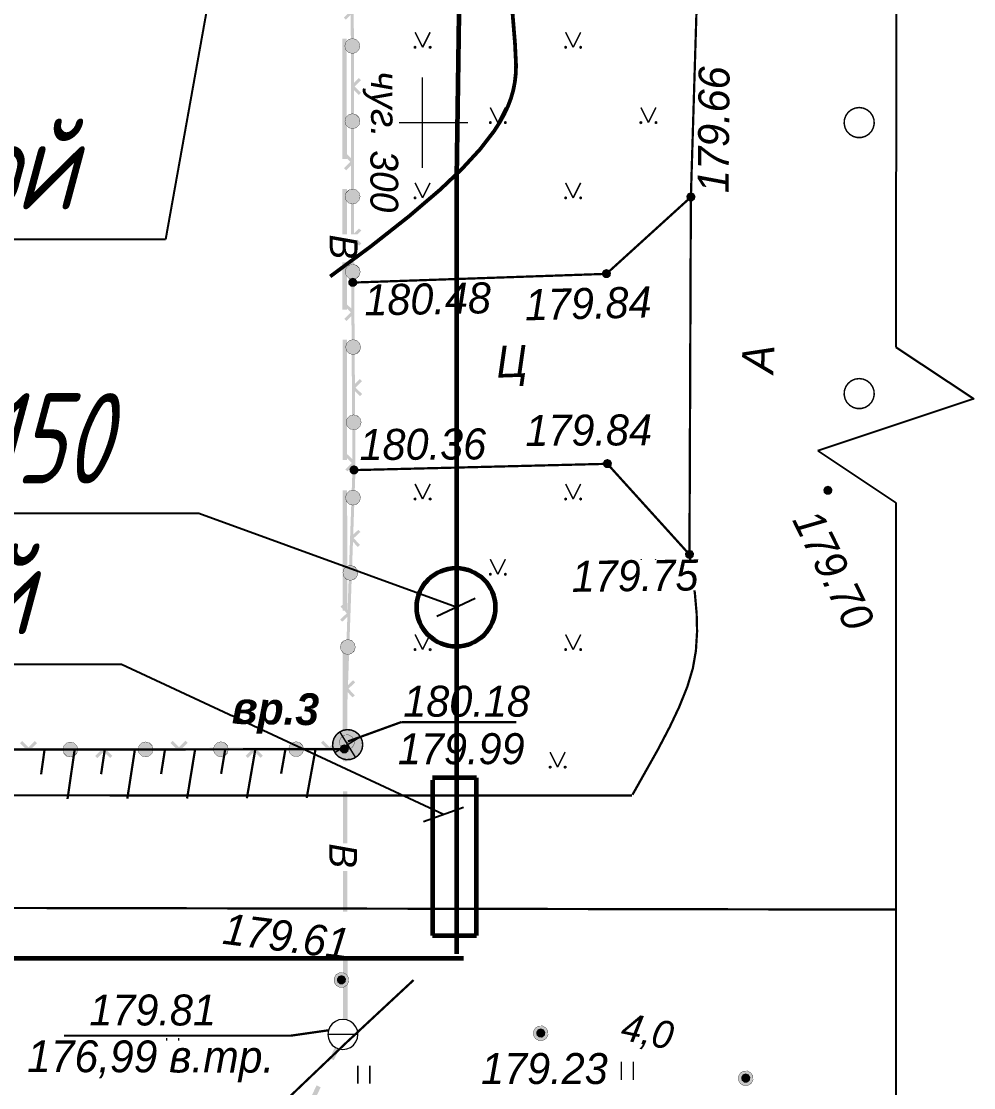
# Model space of a CAD drawing. Header units: millimetres. Extents: x 6735 to 13224, y -12144 to -9633.
# Drawn here: x 12453.8 to 12561.3, y -11418.1 to -11297.7 of the extents above; entities that cross this region are included whole.
import ezdxf
from ezdxf import colors
from ezdxf.entities.mleader import LeaderData, LeaderLine
from ezdxf.math import Vec2, Vec3

# ---------------------------------------------------------------- set-up
doc = ezdxf.new("R2010")
doc.units = ezdxf.units.MM
doc.set_wipeout_variables(frame=1)
for name, pattern in [('Cплошная', [0]), ('Cплошная_0.50', [0]), ('Штриховая 1.5-1.5_0.50', [1.5, 0.75, -0.75])]:
    doc.linetypes.add(name, pattern=pattern)
for name, color, linetype, lineweight in [('КаБель силовой (Вновь)', 1, 'Continuous', 60), ('Линия выноска', 137, 'Continuous', 25), ('Рамка тонкая', 5, 'Continuous', 25), ('Строительный', 251, 'Continuous', 13), ('Строительный @ 1', 251, 'Continuous', 13)]:
    doc.layers.add(name, color=color, linetype=linetype, lineweight=lineweight)
doc.styles.add('Simplex', font='simplex.shx', dxfattribs={"width": 0.7, "oblique": 15})
doc.styles.get("Standard").update_dxf_attribs({"font": 'arial.ttf'})
doc.linetypes.add('КАБЕЛЬ_ВЫС-', pattern='A,4.5,[131,ltypeshp.shx,S=0.6,R=270,X=-0.6,Y=0.6],1e-08,[131,ltypeshp.shx,S=0.6,R=270,X=-1.2,Y=0.6],-2,9,-2,[131,ltypeshp.shx,S=0.6,R=90,X=0.6,Y=-0.6],1e-08,[131,ltypeshp.shx,S=0.6,R=90,X=1.2,Y=-0.6],4.5', length=22)

# ---------------------------------------------------------------- blocks, each defined once
blk = doc.blocks.new('2011 - 401 трава')
at = {"color": 7, "linetype": 'Continuous', "lineweight": 0, "const_width": 0.1, "flags": 128}
for points in [[(0, 0), (0, 1.2)], [(0.8, 0), (0.8, 1.2)]]:
    blk.add_lwpolyline(points, dxfattribs=at)
blk = doc.blocks.new('118 - 330 отм высот')
blk.add_hatch(color=7).paths.add_polyline_path([(0.098, 0.12), (0.002, 0.155), (-0.095, 0.121), (-0.146, 0.032), (-0.129, -0.069), (-0.05, -0.135), (0.052, -0.136), (0.131, -0.07), (0.149, 0.031)])
at = {"color": 7, "linetype": 'Continuous', "lineweight": 0, "const_width": 0.01, "flags": 128}
blk.add_lwpolyline([(0.098, 0.12), (0.002, 0.155), (-0.095, 0.121), (-0.146, 0.032), (-0.129, -0.069), (-0.05, -0.135), (0.052, -0.136), (0.131, -0.07), (0.149, 0.031), (0.098, 0.12)], close=True, dxfattribs=at)
blk = doc.blocks.new('DIMENSION_17724')
at = {"color": 7, "linetype": 'Continuous', "lineweight": 0, "const_width": 0.075, "flags": 128}
for points in [[(4097.522267, 2229.45034), (4099.290294, 2230.092535)], [(4099.290294, 2230.092535), (4103.115941, 2230.092535)]]:
    blk.add_lwpolyline(points, dxfattribs=at)
at = {"color": 7, "insert": (4101.625876, 2231.092535), "char_height": 1.262627, "attachment_point": 7}
blk.add_mtext('{\\fArial|c1|b0|i1;\\l\\C0; }', dxfattribs=at)
blk = doc.blocks.new('DIMENSION_17784')
at = {"color": 7, "linetype": 'Continuous', "lineweight": 0, "const_width": 0.075, "flags": 128}
for points in [[(4097.46874, 2219.94145), (4095.615007, 2219.677887)], [(4095.615007, 2219.677887), (4088.089551, 2219.677887)]]:
    blk.add_lwpolyline(points, dxfattribs=at)
at = {"color": 7, "insert": (4089.089551, 2220.677887), "char_height": 1.262627, "attachment_point": 7}
blk.add_mtext('{\\fArial|c1|b0|i1;\\l\\C0; }', dxfattribs=at)
blk = doc.blocks.new('2004 - 372 лес сажен d-2.0')
at = {"color": 7, "linetype": 'Continuous', "lineweight": 0, "const_width": 0.1, "flags": 128}
blk.add_lwpolyline([(0, 1), (0.269797, 0.962917), (0.519584, 0.854419), (0.730836, 0.682553), (0.887885, 0.460065), (0.979084, 0.203456), (0.997669, -0.068242), (0.942261, -0.33488), (0.81697, -0.57668), (0.631088, -0.775711), (0.398401, -0.917211), (0.136167, -0.990686), (-0.136167, -0.990686), (-0.398401, -0.917211), (-0.631088, -0.775711), (-0.81697, -0.57668), (-0.942261, -0.33488), (-0.997669, -0.068242), (-0.979084, 0.203456), (-0.887885, 0.460065), (-0.730836, 0.682553), (-0.519584, 0.854419), (-0.269797, 0.962917), (0, 1)], close=True, dxfattribs=at)
blk = doc.blocks.new('2014 - 416 газон')
at = {"color": 7, "linetype": 'Continuous', "lineweight": 0, "const_width": 0.1, "flags": 128}
for points in [[(-0.5, 1), (0, 0)], [(0, 0), (0.5, 1)]]:
    blk.add_lwpolyline(points, dxfattribs=at)
for points in [[(-0.5, 0.05), (-0.456699, 0.025), (-0.456699, -0.025), (-0.5, -0.05), (-0.543301, -0.025), (-0.543301, 0.025), (-0.5, 0.05)], [(0.5, 0.05), (0.543301, 0.025), (0.543301, -0.025), (0.5, -0.05), (0.456699, -0.025), (0.456699, 0.025), (0.5, 0.05)]]:
    blk.add_lwpolyline(points, close=True, dxfattribs=at)
blk = doc.blocks.new('22 - 107.1.1 столбы метал d-1.0')
blk.add_hatch(color=7).paths.add_polyline_path([(-0.00002, 0.5), (-0.25, 0.43302), (-0.43302, 0.25002), (-0.5, 0.00002), (-0.43302, -0.24998), (-0.25002, -0.433), (-0.00002, -0.5), (0.24998, -0.433), (0.433, -0.25), (0.5, 0), (0.433, 0.25), (0.25, 0.43302)])
at = {"color": 7, "linetype": 'Continuous', "lineweight": 0, "const_width": 0.02, "flags": 128}
blk.add_lwpolyline([(0, 0.5), (-0.25, 0.433013), (-0.433013, 0.25), (-0.5, 0), (-0.433013, -0.25), (-0.25, -0.433013), (0, -0.5), (0.25, -0.433013), (0.433013, -0.25), (0.5, 0), (0.433013, 0.25), (0.25, 0.433013), (0, 0.5)], close=True, dxfattribs=at)
blk = doc.blocks.new('7 - 11.7 репер времен.d-2.0')
at = {"true_color": 0xffffff}
for points in [[(0.69998, 0.7), (0.70712, 0.7071), (0.50002, 0.86602), (0.25882, 0.96594), (0, 1.00002), (-0.25876, 0.96596), (-0.4999, 0.8661), (-0.70698, 0.70726), (-0.7, 0.7), (0, 0.00002)], [(0, 0.00002), (-0.7, 0.7), (-0.70698, 0.70726), (-0.92386, 0.38278), (-1, 0), (-0.92384, -0.38278), (-0.70696, -0.70724), (-0.7, -0.7)], [(0, 0.00002), (-0.7, -0.7), (-0.70696, -0.70724), (-0.38256, -0.92392), (0.00006, -0.99998), (0.38268, -0.92388), (0.70704, -0.70714), (0.7, -0.69998)], [(0.70712, 0.7071), (0.69998, 0.7), (0, 0.00002), (0.69998, -0.69998), (0.70704, -0.70714), (0.92384, -0.38274), (0.99998, -0.00004), (0.92388, 0.38266)]]:
    blk.add_hatch(color=7, dxfattribs=at).paths.add_polyline_path(points)
at = {"color": 7, "linetype": 'Continuous', "lineweight": 0, "const_width": 0.1, "flags": 128}
blk.add_lwpolyline([(0, 1), (0.269797, 0.962917), (0.519584, 0.854419), (0.730836, 0.682553), (0.887885, 0.460065), (0.979084, 0.203456), (0.997669, -0.068242), (0.942261, -0.33488), (0.81697, -0.57668), (0.631088, -0.775711), (0.398401, -0.917211), (0.136167, -0.990686), (-0.136167, -0.990686), (-0.398401, -0.917211), (-0.631088, -0.775711), (-0.81697, -0.57668), (-0.942261, -0.33488), (-0.997669, -0.068242), (-0.979084, 0.203456), (-0.887885, 0.460065), (-0.730836, 0.682553), (-0.519584, 0.854419), (-0.269797, 0.962917), (0, 1)], close=True, dxfattribs=at)
at = {"color": 7, "linetype": 'Continuous', "lineweight": 0, "true_color": 0xffffff, "const_width": 0.02, "flags": 128}
for points in [[(0, 0), (-0.7, 0.7), (-0.706971, 0.707242), (-0.923845, 0.382768), (-1, -0.000009), (-0.923837, -0.382785), (-0.706958, -0.707256), (-0.7, -0.7), (0, 0)], [(0.7, 0.7), (0.707132, 0.707082), (0.50002, 0.866014), (0.25883, 0.965923), (0, 1), (-0.258757, 0.965942), (-0.499889, 0.866089), (-0.706971, 0.707242), (-0.7, 0.7), (0, 0), (0.7, 0.7)], [(0.707132, 0.707082), (0.7, 0.7), (0, 0), (0.7, -0.7), (0.707056, -0.707158), (0.923855, -0.382742), (1, -0.000054), (0.923896, 0.382642), (0.707132, 0.707082)], [(0, 0), (-0.7, -0.7), (-0.706958, -0.707256), (-0.382554, -0.923933), (0.000069, -1), (0.382682, -0.92388), (0.707056, -0.707158), (0.7, -0.7), (0, 0)]]:
    blk.add_lwpolyline(points, close=True, dxfattribs=at)
at = {"color": 7, "linetype": 'Continuous', "lineweight": 0, "const_width": 0.1, "flags": 128}
for points in [[(-0.7, 0.7), (-0.706971, 0.707242)], [(-0.7, 0.7), (0.7, -0.7)], [(-0.7, -0.7), (0.7, 0.7)], [(0.7, 0.7), (0.707132, 0.707082)], [(-0.7, -0.7), (-0.706958, -0.707256)], [(0.7, -0.7), (0.707056, -0.707158)]]:
    blk.add_lwpolyline(points, dxfattribs=at)
blk = doc.blocks.new('Крест')
at = {"color": 0, "linetype": 'Continuous', "lineweight": 0, "flags": 128}
for points in [[(0, -1), (0, 1)], [(-1, 0), (1, 0)]]:
    blk.add_lwpolyline(points, dxfattribs=at)
blk = doc.blocks.new('Люк Водопровод')
at = {"color": 0, "linetype": 'Continuous', "lineweight": -2}
blk.add_wipeout([(0.502, 0.001), (0.485, 0.131), (0.435, 0.251), (0.356, 0.355), (0.252, 0.434), (0.132, 0.484), (0.002, 0.501), (-0.127, 0.484), (-0.248, 0.434), (-0.351, 0.355), (-0.431, 0.251), (-0.48, 0.131), (-0.498, 0.001), (-0.48, -0.128), (-0.431, -0.249), (-0.351, -0.352), (-0.248, -0.432), (-0.127, -0.482), (0.002, -0.499), (0.132, -0.482), (0.252, -0.432), (0.356, -0.352), (0.435, -0.249), (0.485, -0.128)], dxfattribs=at)
blk.add_line((0.502, 0.001), (-0.498, 0.001), dxfattribs=at)
at = {"color": 0, "linetype": 'Continuous', "lineweight": -2, "flags": 128}
blk.add_lwpolyline([(0.502, 0.001), (0.485, 0.131), (0.435, 0.251), (0.356, 0.355), (0.252, 0.434), (0.132, 0.484), (0.002, 0.501), (-0.127, 0.484), (-0.248, 0.434), (-0.351, 0.355), (-0.431, 0.251), (-0.48, 0.131), (-0.498, 0.001), (-0.48, -0.128), (-0.431, -0.249), (-0.351, -0.352), (-0.248, -0.432), (-0.127, -0.482), (0.002, -0.499), (0.132, -0.482), (0.252, -0.432), (0.356, -0.352), (0.435, -0.249), (0.485, -0.128)], close=True, dxfattribs=at)
blk = doc.blocks.new('_Oblique')
at = {"color": 0, "lineweight": -2}
blk.add_line((-0.5, -0.5), (0.5, 0.5), dxfattribs=at)

msp = doc.modelspace()

# ---------------------------------------------------------------- hatches: boundary and pattern name
at = {"layer": 'Строительный'}
for points in [[(12489.66839, -11285.52388), (12490.97054, -11285.49951), (12490.97462, -11288.10116), (12490.9809, -11292.1084), (12490.98729, -11296.19063), (12490.66755, -11295.87189), (12490.4267, -11295.63179), (12490.18659, -11295.87264), (12490.79707, -11296.48121), (12490.9175, -11296.60126), (12490.18888, -11297.33217), (12490.42973, -11297.57226), (12490.98858, -11297.01167), (12490.99459, -11300.85115), (12491.33468, -11300.85061), (12491.32802, -11296.60062), (12491.32098, -11292.10787), (12491.31535, -11288.51115), (12491.63509, -11288.82989), (12491.87594, -11289.06999), (12492.11604, -11288.82914), (12491.50557, -11288.22057), (12491.38514, -11288.10052), (12492.11375, -11287.36962), (12491.8729, -11287.12951), (12491.31406, -11287.69011), (12491.31036, -11285.326), (12491.14032, -11285.32626), (12491.13714, -11285.15625), (12489.66203, -11285.18385)], [(12490.5444, -11313.28513), (12490.53298, -11299.68514), (12490.02298, -11299.68557), (12490.0344, -11313.28556)], [(12491.34198, -11305.51113), (12491.66171, -11305.82987), (12491.90257, -11306.06997), (12492.14267, -11305.82912), (12491.53219, -11305.22055), (12491.41176, -11305.1005), (12492.14038, -11304.36959), (12491.89953, -11304.12949), (12491.76549, -11304.37018), (12491.42575, -11304.98024), (12491.89953, -11304.12949), (12491.34069, -11304.69009), (12491.33468, -11300.85061), (12490.99459, -11300.85115), (12491.00125, -11305.10114), (12491.00752, -11309.10838), (12491.01392, -11313.19061), (12490.69417, -11312.87187), (12490.45332, -11312.63177), (12490.21322, -11312.87262), (12490.8237, -11313.48119), (12490.94412, -11313.60124), (12490.21551, -11314.33214), (12490.45636, -11314.57224), (12491.0152, -11314.01165), (12491.02122, -11317.85113), (12491.3613, -11317.85059), (12491.35464, -11313.6006), (12491.34761, -11309.10785)], [(12490.55867, -11330.28513), (12490.54726, -11316.68513), (12490.03726, -11316.68556), (12490.04867, -11330.28556)], [(12491.3686, -11322.5111), (12491.68834, -11322.82985), (12491.9292, -11323.06995), (12492.16929, -11322.8291), (12491.55882, -11322.22053), (12491.43839, -11322.10048), (12492.16701, -11321.36957), (12491.92616, -11321.12947), (12491.36731, -11321.69007), (12491.3613, -11317.85059), (12491.02122, -11317.85113), (12491.02787, -11322.10112), (12491.03415, -11326.10836), (12491.03592, -11327.24241), (12491.12177, -11327.24227), (12491.20596, -11327.24214), (12491.12177, -11327.24269), (12491.03593, -11327.24325), (12491.0552, -11330.19138), (12490.73388, -11329.87423), (12490.49183, -11329.63533), (12490.25293, -11329.87737), (12490.86643, -11330.4829), (12490.98745, -11330.60235), (12490.26248, -11331.33687), (12490.50452, -11331.57576), (12490.63736, -11331.33441), (12491.02169, -11330.63614), (12490.97406, -11330.72268), (12490.50452, -11331.57576), (12491.06057, -11331.0124), (12491.08567, -11334.8518), (12491.42574, -11334.84957), (12491.39796, -11330.59966), (12491.37601, -11327.24145), (12491.37423, -11326.10783)], [(12490.57294, -11347.28512), (12490.56153, -11333.68513), (12490.05153, -11333.68555), (12490.06294, -11347.28555)], [(12491.45621, -11339.50999), (12491.77753, -11339.82714), (12492.01957, -11340.06604), (12492.25848, -11339.824), (12491.64498, -11339.21847), (12491.52396, -11339.09902), (12492.24894, -11338.36451), (12492.00689, -11338.1256), (12491.45084, -11338.68897), (12491.42574, -11334.84957), (12491.08567, -11334.8518), (12491.11345, -11339.1017), (12491.13964, -11343.10887), (12491.16633, -11347.19101), (12490.84501, -11346.87387), (12490.60296, -11346.63497), (12490.36406, -11346.87701), (12490.97756, -11347.48253), (12491.09858, -11347.60198), (12490.3736, -11348.3365), (12490.4614, -11348.42316), (12490.49568, -11348.42293), (12490.60975, -11348.54521), (12490.74256, -11348.42132), (12490.76789, -11348.42116), (12491.1717, -11348.01203), (12491.17433, -11348.41499), (12491.0553, -11351.84243), (12491.39518, -11351.85423), (12491.51433, -11348.42329), (12491.34439, -11348.41739), (12491.51443, -11348.41628), (12491.50909, -11347.5993), (12491.47972, -11343.10664)], [(12490.58722, -11364.28511), (12490.5758, -11350.68512), (12490.0658, -11350.68555), (12490.07722, -11364.28554)], [(12491.23342, -11356.51194), (12491.5414, -11356.84207), (12491.77338, -11357.09075), (12492.02206, -11356.85876), (12491.43406, -11356.22845), (12491.31806, -11356.10411), (12492.07271, -11355.40012), (12491.84073, -11355.15144), (12491.69805, -11355.38711), (12491.28525, -11356.06893), (12491.33641, -11355.98444), (12491.84073, -11355.15144), (12491.26192, -11355.6914), (12491.39518, -11351.85423), (12491.0553, -11351.84243), (12490.90779, -11356.08987), (12490.76871, -11360.09469), (12490.62703, -11364.17447), (12490.31905, -11363.84434), (12490.08707, -11363.59566), (12489.83839, -11363.82765), (12490.42639, -11364.45796), (12490.54238, -11364.5823), (12489.78773, -11365.28629), (12490.01972, -11365.53497), (12490.1624, -11365.2993), (12490.5752, -11364.61748), (12490.52404, -11364.70197), (12490.01972, -11365.53497), (12490.59853, -11364.99502), (12490.46527, -11368.83218), (12490.80515, -11368.84399), (12490.95266, -11364.59655), (12491.10859, -11360.1065)], [(12490.60149, -11381.28511), (12490.59007, -11367.68511), (12490.08007, -11367.68554), (12490.09149, -11381.28554)], [(12490.64339, -11373.5017), (12490.95136, -11373.83183), (12491.18335, -11374.08051), (12491.43202, -11373.84852), (12490.84402, -11373.21821), (12490.72803, -11373.09387), (12491.48268, -11372.38988), (12491.2507, -11372.1412), (12490.67189, -11372.68115), (12490.80515, -11368.84399), (12490.46527, -11368.83218), (12490.31776, -11373.07962), (12490.17868, -11377.08445), (12490.08599, -11379.75339), (12489.00236, -11379.7548), (12489.32119, -11379.43515), (12489.56135, -11379.19435), (12489.32056, -11378.95419), (12488.71183, -11379.56451), (12488.59175, -11379.6849), (12487.86103, -11378.95609), (12487.62087, -11379.19688), (12488.18132, -11379.75587), (12484.34184, -11379.76087), (12484.34228, -11380.10095), (12488.59228, -11380.09542), (12490.25046, -11380.09326), (12490.25029, -11379.96775), (12490.25024, -11379.92322), (12490.29473, -11379.92477), (12490.42018, -11379.92913), (12490.51856, -11377.09626)], [(12462.68178, -11380.12912), (12462.36296, -11380.44878), (12462.12279, -11380.68957), (12462.36358, -11380.92973), (12462.97231, -11380.31941), (12463.0924, -11380.19902), (12463.8231, -11380.92783), (12464.06327, -11380.68704), (12463.50282, -11380.12805), (12467.3423, -11380.12306), (12467.34185, -11379.78297), (12463.09186, -11379.7885), (12459.08462, -11379.79371), (12455.00239, -11379.79902), (12455.32121, -11379.47936), (12455.56137, -11379.23857), (12455.32059, -11378.99841), (12454.71186, -11379.60873), (12454.59177, -11379.72912), (12453.86107, -11379.00031), (12453.6209, -11379.2411), (12454.18135, -11379.80009), (12450.34187, -11379.80508), (12450.34231, -11380.14517), (12454.59231, -11380.13964), (12459.08506, -11380.1338)], [(12479.68177, -11380.10701), (12479.36294, -11380.42667), (12479.12278, -11380.66746), (12479.36357, -11380.90762), (12479.9723, -11380.2973), (12480.09238, -11380.17691), (12480.82309, -11380.90572), (12481.06325, -11380.66493), (12480.8226, -11380.53083), (12480.12635, -11380.14285), (12480.21264, -11380.19093), (12481.06325, -11380.66493), (12480.50281, -11380.10594), (12484.34228, -11380.10095), (12484.34184, -11379.76087), (12480.09184, -11379.76639), (12476.0846, -11379.7716), (12472.00237, -11379.77691), (12472.3212, -11379.45725), (12472.56136, -11379.21646), (12472.32057, -11378.9763), (12471.71184, -11379.58662), (12471.59176, -11379.70701), (12470.86105, -11378.9782), (12470.62089, -11379.21899), (12470.86154, -11379.35309), (12471.55779, -11379.74107), (12471.4715, -11379.69299), (12470.62089, -11379.21899), (12471.18134, -11379.77798), (12467.34185, -11379.78297), (12467.3423, -11380.12306), (12471.59229, -11380.11753), (12476.08505, -11380.11169)], [(12490.61576, -11398.2851), (12490.60434, -11384.68511), (12490.09434, -11384.68553), (12490.10576, -11398.28553)], [(12490.11701, -11411.69485), (12488.60721, -11414.82342), (12489.06652, -11415.04508), (12490.60172, -11411.86389), (12490.37206, -11411.75306), (12490.62706, -11411.75284), (12490.61861, -11401.6851), (12490.10861, -11401.68553)], [(12481.67793, -11430.35549), (12487.5888, -11418.10716), (12487.12949, -11417.8855), (12481.21861, -11430.13383)]]:
    msp.add_hatch(color=7, dxfattribs=at).paths.add_polyline_path(points)

# ---------------------------------------------------------------- linework, layer by layer
at = {"layer": 'КаБель силовой (Вновь)'}
for p, q in [((12503.49422, -11275.71169), (12502.93522, -11315.37677)), ((12505.17853, -11383.17879), (12500.20479, -11383.17879)), ((12500.20479, -11383.4099), (12500.20479, -11400.97334)), ((12505.17853, -11400.97334), (12505.17853, -11383.17879)), ((12500.20479, -11400.97334), (12505.17853, -11400.97334))]:
    msp.add_line(p, q, dxfattribs=at)
msp.add_circle((12502.87091, -11363.90331), 4.43784, dxfattribs=at)
at = {"layer": 'Рамка тонкая'}
for p, q in [((12552.61377, -11233.05038), (12552.52685, -11334.51964)), ((12552.52685, -11334.51964), (12561.32585, -11340.38564)), ((12561.32585, -11340.38564), (12543.72784, -11346.25165)), ((12552.52685, -11352.11765), (12552.52685, -11522.66545))]:
    msp.add_line(p, q, dxfattribs=at)
at = {"layer": 'Строительный', "color": 7, "linetype": 'Штриховая 1.5-1.5_0.50', "lineweight": 0, "ltscale": 2, "const_width": 0.255, "flags": 128}
for points in [[(12530.36774, -11285.25057), (12530.22537, -11289.96143), (12530.04197, -11296.02969), (12529.7162, -11306.80881), (12529.39043, -11317.58794)], [(12529.23187, -11357.94784), (12529.84332, -11362.33209), (12530.04267, -11364.6189), (12530.09181, -11366.63978), (12529.95872, -11368.81003), (12529.61439, -11370.79435), (12529.00477, -11372.83125), (12528.07051, -11375.16027), (12527.01039, -11377.40098), (12525.65285, -11379.99634), (12522.79832, -11385.06748)], [(12143.7794, -11384.68029), (12165.87432, -11384.84319), (12174.52401, -11384.90696), (12187.96924, -11385.00608), (12522.74119, -11385.16898)], [(12552.52685, -11398.0383), (12178.44197, -11397.34724), (12155.41071, -11396.91337), (12147.35481, -11396.87452), (12143.04696, -11396.99392), (12141.82936, -11397.15649), (12140.58815, -11397.45015), (12139.31487, -11397.87682), (12137.99486, -11398.44136), (12135.81692, -11399.60417), (12133.25631, -11401.23804), (12131.52636, -11402.42584), (12128.70163, -11404.33592), (12128.06129, -11404.7475), (12121.87719, -11408.77362), (12116.89697, -11412.14775), (12112.47379, -11415.29012), (12107.52552, -11419.05422), (12105.42538, -11420.77604), (12103.57838, -11422.38795), (12099.30794, -11426.4311), (12093.946, -11431.80655), (12088.26834, -11437.71801), (12082.55666, -11443.85628), (12077.17256, -11449.84426), (12072.83476, -11454.89603), (12068.94557, -11459.6858), (12065.28175, -11464.42493), (12061.63006, -11469.41224), (12058.22147, -11474.35729), (12054.88482, -11479.53449), (12051.81196, -11484.67483), (12048.20645, -11490.76944), (12044.17163, -11497.56875), (12041.61373, -11502.03309), (12039.37624, -11506.11329), (12037.37959, -11509.95466), (12035.60418, -11513.59581), (12033.5698, -11518.15885), (12031.88607, -11522.45069), (12030.5456, -11526.49025), (12029.54562, -11530.2861), (12028.71991, -11534.62949), (12027.91822, -11540.23329), (12027.15235, -11547.01661), (12026.44037, -11554.82056), (12025.89016, -11562.1317), (12025.41266, -11569.78557), (12025.02614, -11577.49092), (12024.75015, -11584.8611), (12024.60044, -11591.43743), (12024.58208, -11596.93229), (12024.69584, -11601.06235), (12024.93692, -11603.65924), (12025.13225, -11604.53455), (12025.42398, -11605.41388), (12025.81181, -11606.29632), (12026.29526, -11607.18078), (12026.87391, -11608.0664), (12027.54666, -11608.9514), (12028.31231, -11609.83419), (12029.16913, -11610.71279), (12030.7856, -11612.15499), (12032.63186, -11613.56613), (12034.68681, -11614.92987), (12036.91172, -11616.2204), (12038.85396, -11617.21585), (12040.82525, -11618.11247), (12042.76202, -11618.88115), (12044.57136, -11619.48482), (12046.12303, -11619.85464), (12047.76518, -11620.06724), (12049.50523, -11620.12363), (12051.35466, -11620.0242), (12053.00871, -11619.81895), (12054.76559, -11619.50078), (12056.64409, -11619.06639), (12058.6823, -11618.50704), (12061.8769, -11617.49718), (12066.28212, -11615.96162)]]:
    msp.add_lwpolyline(points, dxfattribs=at)
at = {"layer": 'Строительный', "color": 7, "linetype": 'Cплошная_0.50', "lineweight": 0, "const_width": 0.255, "flags": 128}
for points in [[(12529.39043, -11317.58794), (12519.85092, -11326.25839), (12491.20596, -11327.24214)], [(12529.23187, -11357.94784), (12529.39043, -11317.58794)], [(12529.23187, -11357.94784), (12519.95953, -11347.70612), (12491.34439, -11348.41739)], [(12322.10792, -11380.1419), (12490.25024, -11379.92322)]]:
    msp.add_lwpolyline(points, dxfattribs=at)
at = {"layer": 'Строительный', "color": 7, "linetype": 'Cплошная', "lineweight": 0, "const_width": 0.255, "flags": 128}
for points in [[(12456.4078, -11379.96724), (12456.01608, -11382.76572)], [(12459.8078, -11379.96282), (12458.99935, -11385.5498)], [(12463.2078, -11379.95839), (12462.79109, -11382.7469)], [(12466.60779, -11379.95397), (12465.74948, -11385.52101)], [(12470.00779, -11379.94955), (12469.56622, -11382.72808)], [(12473.40779, -11379.94513), (12472.49985, -11385.49221)], [(12476.80778, -11379.94071), (12476.34145, -11382.70925)], [(12480.20778, -11379.93628), (12479.25044, -11385.46341)], [(12483.60778, -11379.93186), (12483.11679, -11382.69043)], [(12487.00778, -11379.92744), (12486.00123, -11385.43461)]]:
    msp.add_lwpolyline(points, dxfattribs=at)
at = {"layer": 'Строительный', "color": 7}
msp.add_point((12490.53817, -11379.15296, 612.612), dxfattribs=at)

# ---------------------------------------------------------------- block references
at = {"layer": 'Строительный', "color": 7, "zscale": 3.4}
for name, p, xscale, yscale in [('2014 - 416 газон', (12499.09612, -11300.67934), 1.7, 1.7), ('2014 - 416 газон', (12516.09612, -11300.67934), 1.7, 1.7), ('2014 - 416 газон', (12507.59612, -11309.17934), 1.7, 1.7), ('2014 - 416 газон', (12524.59612, -11309.17934), 1.7, 1.7), ('2004 - 372 лес сажен d-2.0', (12548.39612, -11309.17934), 1.7, 1.7), ('2014 - 416 газон', (12499.09612, -11317.67934), 1.7, 1.7), ('2014 - 416 газон', (12516.09612, -11317.67934), 1.7, 1.7), ('118 - 330 отм высот', (12529.39043, -11317.58794, 610.844), 3.4, 3.4), ('118 - 330 отм высот', (12519.85092, -11326.25839, 611.456), 3.4, 3.4), ('118 - 330 отм высот', (12491.20596, -11327.24214, 613.632), 3.4, 3.4), ('2004 - 372 лес сажен d-2.0', (12548.39612, -11339.77934), 1.7, 1.7), ('118 - 330 отм высот', (12519.95953, -11347.70612, 611.456), 3.4, 3.4), ('118 - 330 отм высот', (12491.34439, -11348.41739, 613.224), 3.4, 3.4), ('2014 - 416 газон', (12499.09612, -11351.67934), 1.7, 1.7), ('2014 - 416 газон', (12516.09612, -11351.67934), 1.7, 1.7), ('118 - 330 отм высот', (12544.85754, -11350.72413, 610.98), 3.4, 3.4), ('2014 - 416 газон', (12507.59612, -11360.17934), 1.7, 1.7), ('2014 - 416 газон', (12524.59612, -11360.17934), 1.7, 1.7), ('118 - 330 отм высот', (12529.23187, -11357.94784, 611.15), 3.4, 3.4), ('2014 - 416 газон', (12499.09612, -11368.67934), 1.7, 1.7), ('2014 - 416 газон', (12516.09612, -11368.67934), 1.7, 1.7), ('DIMENSION_17724', (-1440.90388, -18959.17934), 3.4, 3.4), ('118 - 330 отм высот', (12490.25024, -11379.92322, 611.966), 3.4, 3.4), ('2014 - 416 газон', (12514.3439, -11381.95103), 1.7, 1.7), ('118 - 330 отм высот', (12489.92583, -11405.98573, 610.674), 3.4, 3.4), ('DIMENSION_17784', (-1440.90388, -18959.17934), 3.4, 3.4), ('118 - 330 отм высот', (12490.37206, -11411.75306, 611.354), 3.4, 3.4), ('2011 - 401 трава', (12470.19612, -11414.57934), 1.7, 1.7), ('118 - 330 отм высот', (12512.43415, -11412.00017, 609.382), 3.4, 3.4), ('2011 - 401 трава', (12491.77363, -11417.68054), 1.7, 1.7), ('2011 - 401 трава', (12521.52967, -11417.2624), 1.7, 1.7), ('118 - 330 отм высот', (12535.58314, -11417.08359, 608.838), 3.4, 3.4)]:
    msp.add_blockref(name, p, dxfattribs=dict(at, xscale=xscale, yscale=yscale))
for name, p, xscale, yscale, rotation in [('22 - 107.1.1 столбы метал d-1.0', (12491.16412, -11300.52788), 1.699999999999476, 1.699999999999476, 180.0897380000038), ('22 - 107.1.1 столбы метал d-1.0', (12491.17744, -11309.02753), 1.699999999999476, 1.699999999999476, 180.0897380000038), ('22 - 107.1.1 столбы метал d-1.0', (12491.19075, -11317.52718), 1.699999999999476, 1.699999999999476, 180.0897380000038), ('22 - 107.1.1 столбы метал d-1.0', (12491.20406, -11326.02683), 1.699999999999476, 1.699999999999476, 180.0897380000038), ('22 - 107.1.1 столбы метал d-1.0', (12491.25359, -11334.52633), 1.699999999999698, 1.699999999999698, 180.3745469999886), ('22 - 107.1.1 столбы метал d-1.0', (12491.30915, -11343.02581), 1.699999999999698, 1.699999999999698, 180.3745469999886), ('22 - 107.1.1 столбы метал d-1.0', (12491.23652, -11351.52349), 1.699999999999637, 1.699999999999637, 178.0109920000029), ('22 - 107.1.1 столбы метал d-1.0', (12490.94152, -11360.01802), 1.699999999999637, 1.699999999999637, 178.0109920000029), ('22 - 107.1.1 столбы метал d-1.0', (12490.65074, -11368.39094), 1.699999999999637, 1.699999999999637, 178.0109920000029), ('7 - 11.7 репер времен.d-2.0', (12490.63344, -11379.41496), 1.699999999999459, 1.699999999999459, 346.6283499999836), ('22 - 107.1.1 столбы метал d-1.0', (12490.54641, -11379.14072), 1.699999999999459, 1.699999999999459, 346.6283499999836), ('22 - 107.1.1 столбы метал d-1.0', (12459.3166, -11379.96345), 1.699999999999851, 1.699999999999851, 90.07451499997465), ('22 - 107.1.1 столбы метал d-1.0', (12467.81625, -11379.9524), 1.699999999999851, 1.699999999999851, 90.07451499997465), ('22 - 107.1.1 столбы метал d-1.0', (12476.3159, -11379.94134), 1.699999999999851, 1.699999999999851, 90.07451499997465), ('22 - 107.1.1 столбы метал d-1.0', (12484.81556, -11379.93029), 1.699999999999851, 1.699999999999851, 90.07451499997465), ('22 - 107.1.1 столбы метал d-1.0', (12489.92583, -11405.98573), 1.699999999999459, 1.699999999999459, 346.6283499999836), ('22 - 107.1.1 столбы метал d-1.0', (12512.43415, -11412.00017), 1.699999999999459, 1.699999999999459, 346.6283499999836), ('22 - 107.1.1 столбы метал d-1.0', (12535.58314, -11417.08359), 1.699999999999459, 1.699999999999459, 346.6283499999836)]:
    msp.add_blockref(name, p, dxfattribs=dict(at, xscale=xscale, yscale=yscale, rotation=rotation))
at = {"layer": 'Строительный', "color": 136, "true_color": 0x008080, "xscale": 5.1, "yscale": 5.1, "zscale": 3.4}
msp.add_blockref('Крест', (12499.09612, -11309.17934), dxfattribs=at)

# ---------------------------------------------------------------- texts
at = {"layer": 'Строительный', "color": 7, "bg_fill": 3, "box_fill_scale": 1, "bg_fill_color": 256}
for s, insert, char_height, attachment_point, rotation, bg_fill_transparency in [('{\\fBm431|c1|b0|i1;\\l\\C0;Ц}', (12507.35606, -11334.38933), 3.5970912, 1, 1.9870461, 0), ('{\\fBm431|c1|b0|i1;\\l\\C0;А}', (12535.11549, -11337.39783), 3.5970912, 1, 87.9953159, 0), ('{\\fD431|c1|b0|i1;\\l\\C0;179.84}', (12510.69928, -11343.9611), 3.4976004, 4, 0.2923988, 4372), ('{\\fD431|c1|b0|i1;\\l\\C0;179.70}', (12542.32984, -11353.28073), 3.4976004, 4, 296.1125773, 4357)]:
    msp.add_mtext(s, dxfattribs=dict(at, insert=insert, char_height=char_height, attachment_point=attachment_point, rotation=rotation, bg_fill_transparency=bg_fill_transparency))

# ---------------------------------------------------------------- next in the draw order: linework, layer by layer
at = {"layer": 'Рамка тонкая'}
msp.add_line((12543.72784, -11346.25165), (12552.52685, -11352.11765), dxfattribs=at)

# ---------------------------------------------------------------- next in the draw order: block references
at = {"layer": 'Строительный @ 1', "linetype": 'КАБЕЛЬ_ВЫС-', "xscale": 3.4, "yscale": 3.4, "zscale": 3.4}
msp.add_blockref('Люк Водопровод', (12490.08683, -11412.13132), dxfattribs=at)

# ---------------------------------------------------------------- next in the draw order: texts
at = {"layer": 'Строительный', "color": 7, "bg_fill": 3, "box_fill_scale": 1, "bg_fill_color": 256}
for s, insert, char_height, attachment_point, rotation, bg_fill_transparency in [('{\\fD431|c1|b0|i1;\\l\\C0;179.66}', (12531.92413, -11317.13216), 3.4976004, 4, 89.5075253, 6099180), ('{\\fBm431|c1|b0|i1;\\l\\C0;чуг.}', (12492.33259, -11303.36965), 3.1368298, 7, 270.0480998, 0), ('{\\fBm431|b0|i1|c0|p18;\\C0;30\\fBm431|b0|i1|c204|p18;0}', (12493.15653, -11312.30731), 3.1368298, 7, 270.0480998, 0), ('{\\fBm431|c1|b0|i1;\\l\\C0;В}', (12488.60749, -11321.80666), 3.1368298, 7, 270.0480998, 0), ('{\\fD431|c1|b0|i1;\\l\\C0;180.48}', (12492.51018, -11329.23534), 3.4976004, 4, 1.0276779, 15601930), ('{\\fD431|c1|b0|i1;\\l\\C0;179.84}', (12510.64367, -11329.79091), 3.4976004, 4, 1.4144212, 4327), ('{\\fD431|c1|b0|i1;\\l\\C0;180.36}', (12491.96881, -11345.55688), 3.4976004, 4, 0.3079835, 4352), ('{\\fD431|c1|b0|i1;\\l\\C0;179.75}', (12515.92735, -11360.44258), 3.4976004, 4, 0.6661988, 6242), ('{\\fD431|c1|b1|i1;\\l\\C0;вр.3}', (12477.51712, -11378.11829), 3.5913044, 7, 358.8527758, 0), ('{\\fBm431|c1|b0|i1;\\l\\C0;В}', (12488.54691, -11390.55052), 3.1368298, 7, 270.0480998, 0), ('{\\fD431|c1|b0|i1;\\l\\C0;179.61}', (12476.60935, -11400.17255), 3.4976004, 4, 352.7814286, 6101105), ('{\\fBm431|b0|i1|c204|p18;\\C0;4,0}', (12521.96283, -11409.61872), 3.1368298, 1, 348.2244489, 0), ('{\\fD431|c1|b0|i1;\\l\\C0;176,99\\fBm431|c1|b0|i1; в.тр.}', (12454.43859, -11412.78685), 3.5970912, 1, 359.8712565, 0)]:
    msp.add_mtext(s, dxfattribs=dict(at, insert=insert, char_height=char_height, attachment_point=attachment_point, rotation=rotation, bg_fill_transparency=bg_fill_transparency))
at = {"layer": 'Строительный', "color": 7, "char_height": 3.4976004, "attachment_point": 4, "bg_fill": 3, "box_fill_scale": 1, "bg_fill_color": 256}
for s, insert, bg_fill_transparency in [('{\\fD431|c1|b0|i1;\\l\\C0;180.18}', (12496.91027, -11374.53581), 6232), ('{\\fD431|c1|b0|i1;\\l\\C0;179.99}', (12496.30614, -11379.89513), 6212), ('{\\fD431|c1|b0|i1;\\l\\C0;179.81}', (12461.45853, -11409.39916), 15603910), ('{\\fD431|c1|b0|i1;\\l\\C0;179.23}', (12505.69522, -11416.00802), 6347)]:
    msp.add_mtext(s, dxfattribs=dict(at, insert=insert, bg_fill_transparency=bg_fill_transparency))

# ---------------------------------------------------------------- next in the draw order: linework, layer by layer
at = {"layer": 'КаБель силовой (Вновь)'}
for p, q in [((12502.93522, -11315.37677), (12502.93522, -11403.04615)), ((12503.70447, -11403.54331), (12376.3336, -11403.54331))]:
    msp.add_line(p, q, dxfattribs=at)
at = {"layer": 'Строительный', "color": 34, "linetype": 'Cплошная_0.50', "lineweight": 0, "true_color": 0xa55200, "flags": 128}
for points, const_width, elevation in [([(12488.661, -11326.55259), (12493.2561, -11323.15049), (12497.56473, -11319.75298), (12501.11264, -11316.71744), (12503.58156, -11314.368), (12505.58943, -11312.18748), (12507.16017, -11310.15017), (12507.79049, -11309.17414), (12508.32208, -11308.21956), (12508.74306, -11307.31686), (12509.07951, -11306.42092), (12509.3347, -11305.52325), (12509.51245, -11304.61047), (12509.61395, -11303.69781), (12509.64987, -11302.72368), (12509.52952, -11300.24798), (12509.2797, -11297.15933), (12508.78657, -11290.61983), (12508.60859, -11286.09409), (12508.60283, -11284.87903), (12508.57482, -11282.72654), (12508.46609, -11281.14768), (12508.24482, -11279.68128), (12507.89828, -11278.2846), (12507.39101, -11276.84993), (12506.72328, -11275.40401), (12505.88407, -11273.92312), (12504.86447, -11272.39176), (12503.17488, -11270.19892), (12501.09885, -11267.81413), (12498.70255, -11265.31353), (12496.0776, -11262.79291), (12493.33042, -11260.35427), (12490.56838, -11258.09281), (12490.29047, -11257.88493)], 0.425, 612), ([(12449.73423, -11458.95468), (12449.8055, -11458.83668), (12451.50791, -11456.1842), (12454.37168, -11452.05288), (12457.59829, -11447.76397), (12461.18591, -11443.31989), (12465.13401, -11438.72131), (12469.39829, -11434.01571), (12474.03156, -11429.1412), (12479.02453, -11424.10394), (12484.79416, -11418.48337), (12490.42609, -11413.11206), (12495.45792, -11408.42803), (12498.0793, -11405.99151)], 0.255, 610.3)]:
    msp.add_lwpolyline(points, dxfattribs=dict(at, const_width=const_width, elevation=elevation))

# ---------------------------------------------------------------- next in the draw order: leaders
at = {"layer": 'Линия выноска'}
ml = msp.add_multileader_mtext('Standard', dxfattribs=at)
ml.set_content('В трубе д50 под дорогой', color=2, style='Simplex')
ml.set_leader_properties()
ml.set_arrow_properties(name='OBLIQUE')
ml.build(insert=Vec2(0, 0))
ml.multileader.update_dxf_attribs({"text_left_attachment_type": 6, "text_right_attachment_type": 6, "dogleg_length": 1, "arrow_head_size": 3.4})
ctx = ml.context
ctx.base_point, ctx.char_height, ctx.arrow_head_size, ctx.landing_gap_size, ctx.plane_origin = Vec3(12303.14657, -11322.39301), 10.2, 3.4, 6.8, Vec3(12412.00504, -11361.22567)
ctx.left_attachment, ctx.right_attachment, ctx.text_align_type = 6, 6, 2
notes = []
notes.append((ctx, [(1, (1, 1, 0), (12470.04921, -11322.39301), (-1, 0), 3.4, [(0, [(12477.67018, -11279.85814)], 0, [])])]))
ctx.mtext.insert, ctx.mtext.alignment, ctx.mtext.flow_direction = Vec3(12459.84921, -11308.79301), 3, 5
ml = msp.add_multileader_mtext('Standard', dxfattribs=at)
ml.set_content('4 Муфты 1КВТп-4х 4х150', color=2, style='Simplex')
ml.set_leader_properties()
ml.set_arrow_properties(name='OBLIQUE')
ml.build(insert=Vec2(0, 0))
ml.multileader.update_dxf_attribs({"text_left_attachment_type": 6, "text_right_attachment_type": 6, "dogleg_length": 1, "arrow_head_size": 3.4})
ctx = ml.context
ctx.base_point, ctx.char_height, ctx.arrow_head_size, ctx.landing_gap_size, ctx.plane_origin = Vec3(12312.73896, -11353.32409), 10.2, 3.4, 6.8, Vec3(12415.79625, -11399.25779)
ctx.left_attachment, ctx.right_attachment, ctx.text_align_type = 6, 6, 2
notes.append((ctx, [(1, (1, 1, 0), (12473.84043, -11353.32409), (-1, 0), 3.4, [(0, [(12502.87091, -11363.90331)], 0, [])])]))
ctx.mtext.insert, ctx.mtext.alignment, ctx.mtext.flow_direction = Vec3(12463.64043, -11339.72409), 3, 5
ml = msp.add_multileader_mtext('Standard', dxfattribs=at)
ml.set_content('Прокол под дорогой', color=2, style='Simplex')
ml.set_leader_properties()
ml.set_arrow_properties(name='OBLIQUE')
ml.build(insert=Vec2(0, 0))
ml.multileader.update_dxf_attribs({"text_left_attachment_type": 6, "text_right_attachment_type": 6, "dogleg_length": 1, "arrow_head_size": 3.4})
ctx = ml.context
ctx.base_point, ctx.char_height, ctx.arrow_head_size, ctx.landing_gap_size, ctx.plane_origin = Vec3(12333.56985, -11370.35648), 10.2, 3.4, 6.8, Vec3(12407.06832, -11409.18914)
ctx.left_attachment, ctx.right_attachment, ctx.text_align_type = 6, 6, 2
notes.append((ctx, [(1, (1, 1, 0), (12465.11249, -11370.35648), (-1, 0), 3.4, [(0, [(12501.44174, -11387.28489)], 0, [])])]))
ctx.mtext.insert, ctx.mtext.alignment, ctx.mtext.flow_direction = Vec3(12454.91249, -11356.75648), 3, 5
for ctx, leaders in notes:
    for number, flags, end, landing, length, lines in leaders:
        leader = LeaderData()
        leader.index, (leader.has_last_leader_line, leader.has_dogleg_vector, leader.attachment_direction) = number, flags
        leader.last_leader_point, leader.dogleg_vector, leader.dogleg_length = Vec3(end), Vec3(landing), length
        for number, points, colour, breaks in lines:
            line = LeaderLine()
            line.index, line.vertices, line.color, line.breaks = number, Vec3.list(points), colors.encode_raw_color(colour), breaks
            leader.lines.append(line)
        ctx.leaders.append(leader)

doc.saveas('drawing.dxf')
